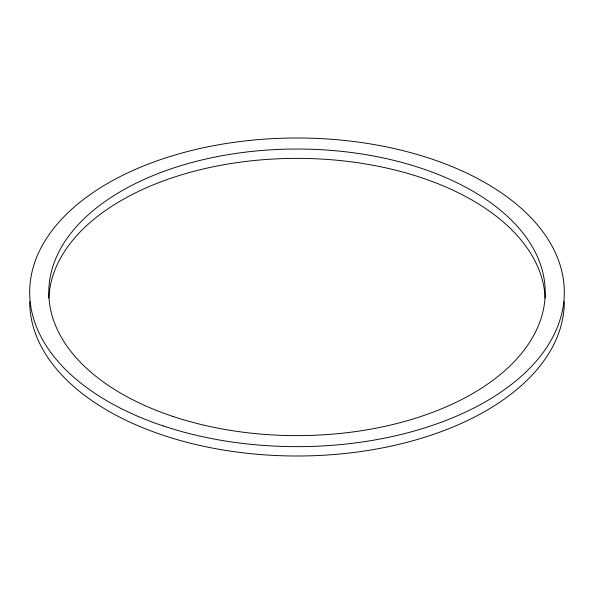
<?xml version="1.0" encoding="UTF-8"?>
<svg xmlns="http://www.w3.org/2000/svg" width="594" height="594" viewBox="0 0 594 594"><rect width="100%" height="100%" fill="white"/><g stroke="black" fill="none" stroke-linecap="round" stroke-linejoin="round"><path stroke-width="0.89" d="M564.3 301.678A267.3 154.321 0 0 1 297 455.999A267.3 154.321 0 0 1 29.7 301.678M48.871 298.047A248.21 143.303 0 0 1 297 158.375A248.21 143.303 0 0 1 545.129 298.047M163.35 425.972A267.3 154.321 0 0 0 564.3 292.322A267.3 154.321 0 0 0 163.35 158.672A267.3 154.321 0 0 0 163.35 425.972M172.899 416.424A248.21 143.303 0 0 0 545.21 292.322A248.21 143.303 0 0 0 172.899 168.221A248.21 143.303 0 0 0 172.899 416.424"/></g></svg>
